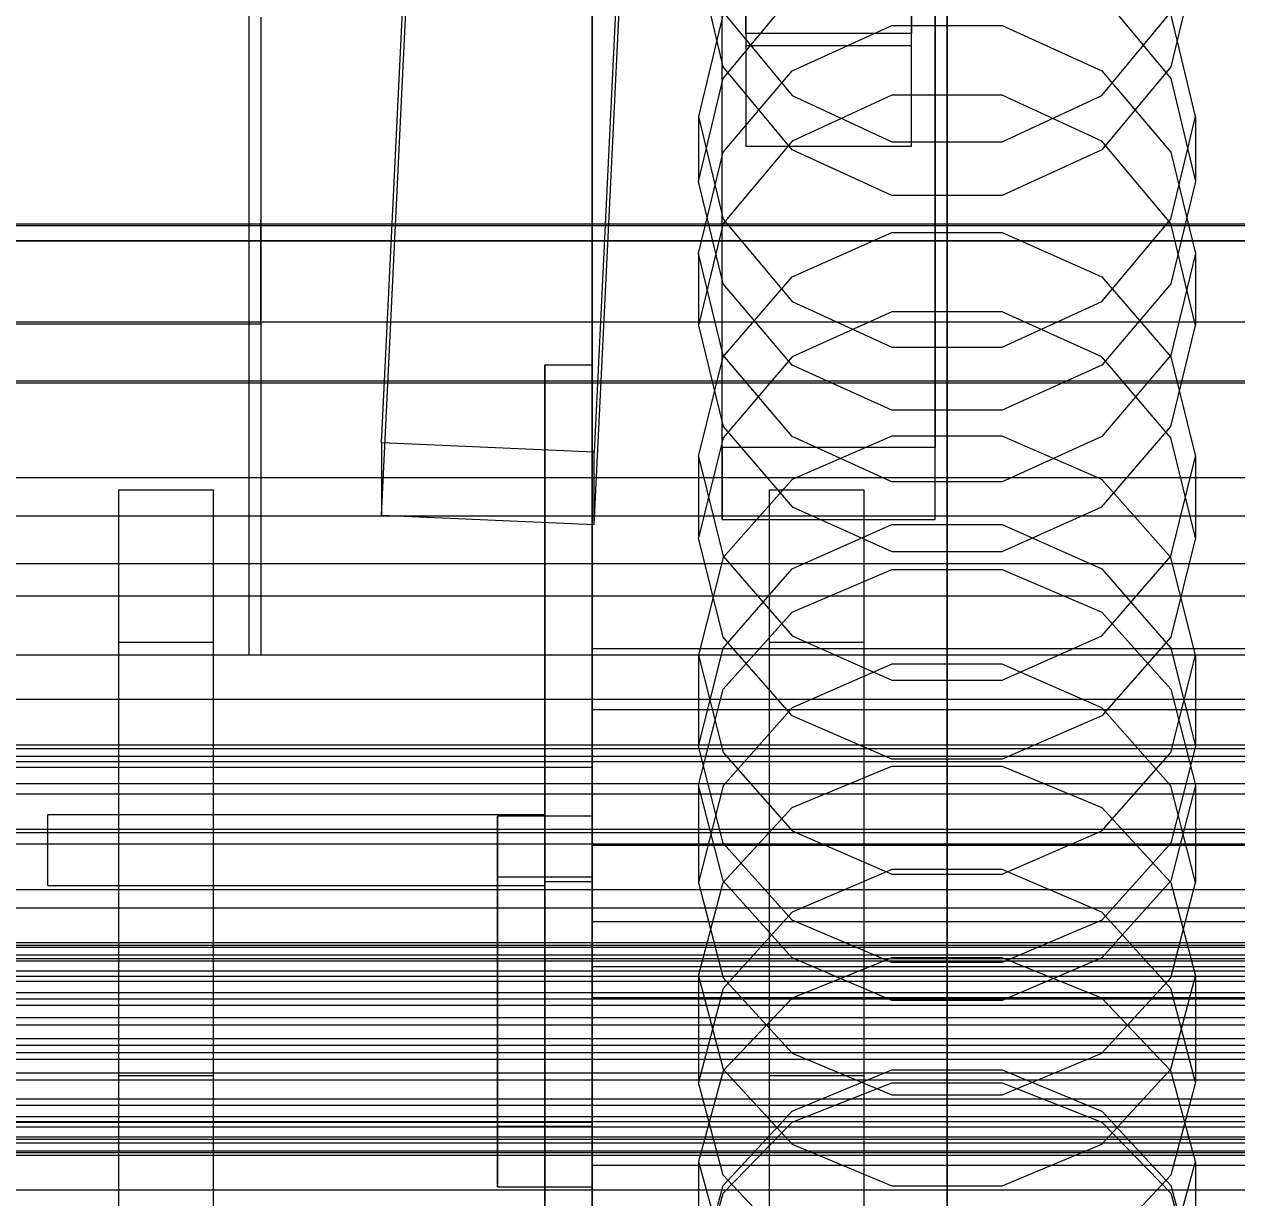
# Model space of a CAD drawing. Header units: millimetres. Extents: x -1970 to 34302, y -65268 to 6837.
# Drawn here: x -208 to -105.5, y -34480.9 to -34381.7 of the extents above; entities that cross this region are included whole.
import ezdxf

# ---------------------------------------------------------------- set-up
doc = ezdxf.new("R2010")
doc.units = ezdxf.units.MM
for name, color, linetype, lineweight in [('COTAS_O', 1, 'Continuous', 0), ('frontal_briquetadora', 7, 'Continuous', 0), ('frontal_C01', 7, 'Continuous', 0), ('frontal_C02', 7, 'Continuous', 0), ('frontal_mezcladora', 7, 'Continuous', 0), ('frontal_tolva', 7, 'Continuous', 0), ('frontal_tolva-C01', 7, 'Continuous', 0)]:
    doc.layers.add(name, color=color, linetype=linetype, lineweight=lineweight)
doc.dimstyles.new('R19_100', dxfattribs={"dimtxt": 250, "dimasz": 150, "dimexe": 150, "dimexo": 80, "dimgap": 100, "dimtad": 1, "dimtih": 1, "dimtoh": 1, "dimdsep": 46, "dimcen": 0.09, "dimadec": 0, "dimazin": 0, "dimtfac": 1, "dimtdec": 4, "dimtofl": 0, "dimtmove": 0, "dimatfit": 3, "dimfxl": 1, "dimtolj": 1, "dimtzin": 0, "dimarcsym": 0})

# ---------------------------------------------------------------- blocks, each defined once
blk = doc.blocks.new('*D35')
at = {"layer": 'COTAS_O', "color": 0, "lineweight": -2, "transparency": 16777216}
for p, q in [((-1725, -34320), (-1725, -33550)), ((1725, -34320), (1725, -33550)), ((-1575, -33700), (1575, -33700))]:
    blk.add_line(p, q, dxfattribs=at)
at = {"layer": 'COTAS_O', "color": 0, "transparency": 16777216}
for points in [[(-1575, -33675), (-1575, -33725), (-1725, -33700)], [(1575, -33675), (1575, -33725), (1725, -33700)]]:
    blk.add_solid(points, dxfattribs=at)
at = {"layer": 'Defpoints', "color": 0, "transparency": 16777216}
for p in [(1725, -33700), (-1725, -34400), (1725, -34400)]:
    blk.add_point(p, dxfattribs=at)
blk = doc.blocks.new('*D38')
at = {"layer": 'COTAS_O', "color": 0, "lineweight": -2, "transparency": 16777216}
for p, q in [((-570, -33700), (200, -33700)), ((50, -34750), (50, -33850)), ((-570, -34900), (200, -34900))]:
    blk.add_line(p, q, dxfattribs=at)
at = {"layer": 'COTAS_O', "color": 0, "transparency": 16777216}
for points in [[(25, -33850), (75, -33850), (50, -33700)], [(25, -34750), (75, -34750), (50, -34900)]]:
    blk.add_solid(points, dxfattribs=at)
at = {"layer": 'Defpoints', "color": 0, "transparency": 16777216}
for p in [(-650, -33700), (50, -33700), (-650, -34900)]:
    blk.add_point(p, dxfattribs=at)
blk = doc.blocks.new('*D39')
at = {"layer": 'COTAS_O', "color": 0, "lineweight": -2, "transparency": 16777216}
for p, q in [((-650, -34820), (-650, -34050)), ((650, -34820), (650, -34050)), ((-500, -34200), (500, -34200))]:
    blk.add_line(p, q, dxfattribs=at)
at = {"layer": 'COTAS_O', "color": 0, "transparency": 16777216}
for points in [[(-500, -34175), (-500, -34225), (-650, -34200)], [(500, -34175), (500, -34225), (650, -34200)]]:
    blk.add_solid(points, dxfattribs=at)
at = {"layer": 'Defpoints', "color": 0, "transparency": 16777216}
for p in [(650, -34200), (-650, -34900), (650, -34900)]:
    blk.add_point(p, dxfattribs=at)

msp = doc.modelspace()

# ---------------------------------------------------------------- linework, layer by layer
at = {"layer": 'frontal_briquetadora'}
for p, q in [((-160, -34383.153), (-160, -34372.127)), ((-160, -34383.24), (-160, -34372.205)), ((-160, -34372.717), (-160, -34391.832)), ((-160, -34373.318), (-160, -34392.425)), ((-160, -34393.018), (-160, -34373.92)), ((-160, -34375.844), (-160, -34386.064)), ((-160, -34375.925), (-160, -34386.153)), ((-148.92, -34385.296), (-151, -34376.522)), ((-109, -34376.522), (-111.08, -34385.296)), ((-160, -34379.318), (-160, -34388.707)), ((-160, -34379.401), (-160, -34388.798)), ((-148.92, -34386.283), (-143.094, -34379.254)), ((-116.906, -34379.254), (-111.08, -34386.283)), ((-188, -34381.1), (-188, -34394.762)), ((-148.92, -34380.809), (-151, -34389.484)), ((-148.92, -34380.664), (-143.093, -34387.722)), ((-116.907, -34387.722), (-111.08, -34380.664)), ((-109, -34389.484), (-111.08, -34380.809)), ((-143.093, -34385.622), (-134.673, -34381.804)), ((-134.673, -34381.804), (-125.327, -34381.804)), ((-125.327, -34381.804), (-116.907, -34385.622)), ((-160, -34391.516), (-160, -34383.153)), ((-160, -34391.61), (-160, -34383.24)), ((-143.094, -34392.292), (-148.92, -34385.296)), ((-148.92, -34392.502), (-143.093, -34385.622)), ((-116.907, -34385.622), (-111.08, -34392.502)), ((-111.08, -34385.296), (-116.906, -34392.292)), ((-160, -34386.064), (-160, -34393.549)), ((-160, -34386.153), (-160, -34393.644)), ((-151, -34394.99), (-148.92, -34386.283)), ((-111.08, -34386.283), (-109, -34394.99)), ((-134.674, -34387.688), (-143.094, -34391.571)), ((-125.326, -34387.688), (-134.674, -34387.688)), ((-116.906, -34391.571), (-125.326, -34387.688)), ((-160, -34388.707), (-160, -34395.296)), ((-143.093, -34387.722), (-134.673, -34391.639)), ((-125.327, -34391.639), (-116.907, -34387.722)), ((-160, -34388.798), (-160, -34395.393)), ((-151, -34389.484), (-151, -34394.99)), ((-151, -34389.484), (-148.92, -34398.159)), ((-111.08, -34398.159), (-109, -34389.484)), ((-109, -34389.484), (-109, -34394.99)), ((-160, -34397.01), (-160, -34391.516)), ((-160, -34397.108), (-160, -34391.61)), ((-143.094, -34391.571), (-148.92, -34398.53)), ((-134.673, -34391.639), (-125.327, -34391.639)), ((-111.08, -34398.53), (-116.906, -34391.571)), ((-160, -34391.832), (-160, -34410.648)), ((-160, -34392.425), (-160, -34411.23)), ((-151, -34401.081), (-148.92, -34392.502)), ((-134.674, -34396.159), (-143.094, -34392.292)), ((-116.906, -34392.292), (-125.326, -34396.159)), ((-111.08, -34392.502), (-109, -34401.081)), ((-160, -34411.813), (-160, -34393.018)), ((-160, -34393.549), (-160, -34398.115)), ((-160, -34393.644), (-160, -34398.214)), ((-188, -34394.762), (-188, -34406.677)), ((-160, -34395.296), (-160, -34398.924)), ((-160, -34395.393), (-160, -34399.023)), ((-148.92, -34403.634), (-151, -34394.99)), ((-109, -34394.99), (-111.08, -34403.634)), ((-125.326, -34396.159), (-134.674, -34396.159)), ((-160, -34399.5), (-160, -34397.01)), ((-160, -34399.6), (-160, -34397.108)), ((-188, -34399.964), (-188, -34398.226)), ((-160, -34398.115), (-160, -34399.65)), ((-160, -34398.214), (-160, -34399.75)), ((-160, -34398.924), (-160, -34399.5)), ((-148.92, -34398.53), (-151, -34407.145)), ((-148.92, -34398.159), (-143.093, -34405.116)), ((-116.907, -34405.116), (-111.08, -34398.159)), ((-109, -34407.145), (-111.08, -34398.53)), ((-188, -34403.095), (-188, -34399.964)), ((-160, -34399.023), (-160, -34399.6)), ((-143.093, -34403.051), (-134.673, -34399.304)), ((-134.673, -34399.304), (-125.327, -34399.304)), ((-125.327, -34399.304), (-116.907, -34403.051)), ((-151, -34401.081), (-151, -34407.145)), ((-148.92, -34409.66), (-151, -34401.081)), ((-109, -34401.081), (-111.08, -34409.66)), ((-109, -34401.081), (-109, -34407.145)), ((-148.92, -34409.801), (-143.093, -34403.051)), ((-116.907, -34403.051), (-111.08, -34409.801)), ((-188, -34407), (-188, -34403.095)), ((-143.094, -34410.517), (-148.92, -34403.634)), ((-111.08, -34403.634), (-116.906, -34410.517)), ((-143.093, -34405.116), (-134.673, -34408.976)), ((-125.327, -34408.976), (-116.907, -34405.116)), ((-134.674, -34405.988), (-143.094, -34409.807)), ((-125.326, -34405.988), (-134.674, -34405.988)), ((-116.906, -34409.807), (-125.326, -34405.988)), ((-430, -34407), (-188, -34407)), ((-188, -34406.677), (-188, -34416.673)), ((-188, -34407), (-188, -34410.905)), ((-151, -34407.145), (-148.92, -34415.689)), ((-111.08, -34415.689), (-109, -34407.145)), ((-134.673, -34408.976), (-125.327, -34408.976)), ((-151, -34418.219), (-148.92, -34409.801)), ((-143.093, -34416.54), (-148.92, -34409.66)), ((-143.094, -34409.807), (-148.92, -34416.648)), ((-111.08, -34409.66), (-116.907, -34416.54)), ((-111.08, -34416.648), (-116.906, -34409.807)), ((-111.08, -34409.801), (-109, -34418.219)), ((-188, -34410.905), (-188, -34414.036)), ((-164, -34410.477), (-164, -34454.149)), ((-164, -34448.619), (-164, -34410.477)), ((-164, -34410.477), (-160, -34410.477)), ((-160, -34454.149), (-160, -34410.477)), ((-160, -34410.477), (-160, -34448.619)), ((-160, -34410.648), (-160, -34429.115)), ((-160, -34411.23), (-160, -34429.686)), ((-134.674, -34414.319), (-143.094, -34410.517)), ((-116.906, -34410.517), (-125.326, -34414.319)), ((-160, -34430.257), (-160, -34411.813)), ((-188, -34414.036), (-188, -34415.774)), ((-125.326, -34414.319), (-134.674, -34414.319)), ((-148.92, -34415.689), (-143.094, -34422.488)), ((-116.906, -34422.488), (-111.08, -34415.689)), ((-188, -34416.673), (-188, -34424.603)), ((-148.92, -34416.648), (-151, -34425.108)), ((-134.673, -34416.505), (-143.093, -34420.17)), ((-134.673, -34420.358), (-143.093, -34416.54)), ((-125.327, -34416.505), (-134.673, -34416.505)), ((-116.907, -34420.17), (-125.327, -34416.505)), ((-116.907, -34416.54), (-125.327, -34420.358)), ((-109, -34425.108), (-111.08, -34416.648)), ((-151, -34418.219), (-151, -34425.108)), ((-151, -34418.219), (-148.92, -34426.637)), ((-111.08, -34426.637), (-109, -34418.219)), ((-109, -34418.219), (-109, -34425.108)), ((-143.093, -34420.17), (-148.92, -34426.776)), ((-125.327, -34420.358), (-134.673, -34420.358)), ((-111.08, -34426.776), (-116.907, -34420.17)), ((-143.094, -34422.488), (-134.674, -34426.241)), ((-125.326, -34426.241), (-116.906, -34422.488)), ((-188, -34424.603), (-188, -34430.351)), ((-143.094, -34427.72), (-134.674, -34423.972)), ((-134.674, -34423.972), (-125.326, -34423.972)), ((-125.326, -34423.972), (-116.906, -34427.72)), ((-148.92, -34433.486), (-151, -34425.108)), ((-109, -34425.108), (-111.08, -34433.486)), ((-148.92, -34426.637), (-143.093, -34433.388)), ((-134.674, -34426.241), (-125.326, -34426.241)), ((-116.907, -34433.388), (-111.08, -34426.637)), ((-148.92, -34426.776), (-151, -34435.012)), ((-109, -34435.012), (-111.08, -34426.776)), ((-148.92, -34434.426), (-143.094, -34427.72)), ((-143.093, -34431.392), (-134.673, -34427.785)), ((-134.673, -34427.785), (-125.327, -34427.785)), ((-125.327, -34427.785), (-116.907, -34431.392)), ((-116.906, -34427.72), (-111.08, -34434.426)), ((-160, -34429.115), (-160, -34447.187)), ((-160, -34429.686), (-160, -34447.745)), ((-188, -34430.351), (-188, -34433.833)), ((-160, -34448.302), (-160, -34430.257)), ((-148.92, -34437.891), (-143.093, -34431.392)), ((-116.907, -34431.392), (-111.08, -34437.891)), ((-188, -34433.833), (-188, -34435)), ((-143.094, -34440.145), (-148.92, -34433.486)), ((-143.093, -34433.388), (-134.673, -34437.134)), ((-125.327, -34437.134), (-116.907, -34433.388)), ((-111.08, -34433.486), (-116.906, -34440.145)), ((-160, -34434.477), (-160, -34478.149)), ((200, -34434.477), (-160, -34434.477)), ((-160, -34434.477), (-160, -34439.62)), ((-151, -34442.708), (-148.92, -34434.426)), ((-111.08, -34434.426), (-109, -34442.708)), ((-151, -34435.012), (-151, -34442.708)), ((-151, -34435.012), (-148.92, -34443.249)), ((-134.674, -34435.765), (-143.094, -34439.459)), ((-125.326, -34435.765), (-134.674, -34435.765)), ((-116.906, -34439.459), (-125.326, -34435.765)), ((-111.08, -34443.249), (-109, -34435.012)), ((-109, -34435.012), (-109, -34442.708)), ((-151, -34445.996), (-148.92, -34437.891)), ((-134.673, -34437.134), (-125.327, -34437.134)), ((-111.08, -34437.891), (-109, -34445.996)), ((-160, -34441.272), (-160, -34438.696)), ((-160, -34438.696), (-160, -34442.962)), ((-160, -34483.291), (-160, -34439.62)), ((-160, -34439.62), (200, -34439.62)), ((-143.094, -34439.459), (-148.92, -34446.067)), ((-111.08, -34446.067), (-116.906, -34439.459)), ((-134.674, -34443.818), (-143.094, -34440.145)), ((-116.906, -34440.145), (-125.326, -34443.818)), ((-160, -34450.299), (-160, -34441.272)), ((-160, -34442.962), (-160, -34453.421)), ((-148.92, -34450.901), (-151, -34442.708)), ((-109, -34442.708), (-111.08, -34450.901)), ((-148.92, -34443.249), (-143.093, -34449.855)), ((-125.326, -34443.818), (-134.674, -34443.818)), ((-116.907, -34449.855), (-111.08, -34443.249)), ((-210, -34444.477), (-160, -34444.477)), ((-164, -34444.477), (-160, -34444.477)), ((-164, -34474.477), (-164, -34444.477)), ((-160, -34474.477), (-160, -34444.477)), ((-160, -34448.416), (-160, -34444.991)), ((-143.093, -34447.906), (-134.673, -34444.394)), ((-134.673, -34444.394), (-125.327, -34444.394)), ((-125.327, -34444.394), (-116.907, -34447.906)), ((-151, -34445.996), (-151, -34454.221)), ((-148.92, -34454.101), (-151, -34445.996)), ((-148.92, -34446.067), (-151, -34454.221)), ((-109, -34445.996), (-111.08, -34454.101)), ((-109, -34454.221), (-111.08, -34446.067)), ((-109, -34445.996), (-109, -34454.221)), ((-160, -34447.187), (-160, -34464.816)), ((-160, -34447.745), (-160, -34465.36)), ((-148.92, -34454.234), (-143.093, -34447.906)), ((-116.907, -34447.906), (-111.08, -34454.234)), ((-206, -34448.477), (-164, -34448.477)), ((-206, -34454.477), (-206, -34448.477)), ((-168, -34474.822), (-168, -34448.619)), ((-168, -34448.619), (-168, -34453.761)), ((-160, -34448.619), (-168, -34448.619)), ((-164, -34454.477), (-164, -34448.477)), ((-164, -34492.29), (-164, -34448.619)), ((-160, -34448.619), (-164, -34448.619)), ((-160, -34465.903), (-160, -34448.302)), ((-160, -34458.171), (-160, -34448.416)), ((-160, -34448.619), (-160, -34492.29)), ((-160, -34448.619), (-160, -34474.822)), ((-160, -34453.761), (-160, -34448.619)), ((-143.093, -34449.855), (-134.673, -34453.52)), ((-125.327, -34453.52), (-116.907, -34449.855)), ((-160, -34464.401), (-160, -34450.299)), ((-160, -34453.453), (-160, -34450.877)), ((-160, -34450.877), (-160, -34455.143)), ((-160, -34451.11), (-160, -34483.291)), ((200, -34451.11), (-160, -34451.11)), ((-160, -34451.11), (-160, -34457.538)), ((-143.094, -34457.404), (-148.92, -34450.901)), ((-111.08, -34450.901), (-116.906, -34457.404)), ((-134.674, -34453.127), (-143.094, -34456.734)), ((-125.326, -34453.127), (-134.674, -34453.127)), ((-116.906, -34456.734), (-125.326, -34453.127)), ((-168, -34453.761), (-168, -34479.964)), ((-168, -34453.761), (-160, -34453.761)), ((-164, -34454.149), (-164, -34698)), ((-164, -34492.29), (-164, -34454.149)), ((-164, -34454.149), (-160, -34454.149)), ((-160, -34453.421), (-160, -34468.481)), ((-160, -34462.48), (-160, -34453.453)), ((-160, -34479.964), (-160, -34453.761)), ((-160, -34698), (-160, -34454.149)), ((-160, -34454.149), (-160, -34492.29)), ((-151, -34454.221), (-148.92, -34462.278)), ((-151, -34462.125), (-148.92, -34454.234)), ((-143.093, -34460.601), (-148.92, -34454.101)), ((-134.673, -34453.52), (-125.327, -34453.52)), ((-111.08, -34454.101), (-116.907, -34460.601)), ((-111.08, -34462.278), (-109, -34454.221)), ((-111.08, -34454.234), (-109, -34462.125)), ((-206, -34454.477), (-164, -34454.477)), ((-160, -34455.143), (-160, -34465.602)), ((-143.094, -34456.734), (-148.92, -34463.181)), ((-134.674, -34460.988), (-143.094, -34457.404)), ((-116.906, -34457.404), (-125.326, -34460.988)), ((-111.08, -34463.18), (-116.906, -34456.734)), ((-160, -34489.719), (-160, -34457.538)), ((-160, -34457.538), (200, -34457.538)), ((-160, -34472.77), (-160, -34458.171)), ((-160, -34461.368), (-160, -34489.719)), ((200, -34461.368), (-160, -34461.368)), ((-160, -34461.368), (-160, -34463.94)), ((-134.673, -34460.596), (-143.093, -34464.004)), ((-134.673, -34464.208), (-143.093, -34460.601)), ((-125.326, -34460.988), (-134.674, -34460.988)), ((-125.327, -34460.596), (-134.673, -34460.596)), ((-116.907, -34464.004), (-125.327, -34460.596)), ((-116.907, -34460.601), (-125.327, -34464.208)), ((-160, -34476.582), (-160, -34462.48)), ((-151, -34462.125), (-151, -34471.125)), ((-151, -34462.125), (-148.92, -34470.016)), ((-148.92, -34462.278), (-143.094, -34468.668)), ((-116.906, -34468.668), (-111.08, -34462.278)), ((-111.08, -34470.016), (-109, -34462.125)), ((-109, -34462.125), (-109, -34471.125)), ((-148.92, -34463.181), (-151, -34471.125)), ((-109, -34471.125), (-111.08, -34463.18)), ((-160, -34492.29), (-160, -34463.94)), ((-160, -34463.94), (200, -34463.94)), ((-160, -34481.433), (-160, -34464.401)), ((-143.093, -34464.004), (-148.92, -34470.145)), ((-125.327, -34464.208), (-134.673, -34464.208)), ((-111.08, -34470.145), (-116.907, -34464.004)), ((-160, -34464.816), (-160, -34481.959)), ((-160, -34465.36), (-160, -34482.486)), ((-160, -34465.602), (-160, -34480.662)), ((-160, -34483.013), (-160, -34465.903)), ((-160, -34468.481), (-160, -34485.849)), ((-143.094, -34468.668), (-134.674, -34472.188)), ((-125.326, -34472.188), (-116.906, -34468.668)), ((-148.92, -34470.145), (-151, -34477.803)), ((-148.92, -34470.016), (-143.093, -34476.344)), ((-143.094, -34473.572), (-134.674, -34470.06)), ((-134.674, -34470.06), (-125.326, -34470.06)), ((-125.326, -34470.06), (-116.906, -34473.572)), ((-116.907, -34476.344), (-111.08, -34470.016)), ((-109, -34477.803), (-111.08, -34470.145)), ((-148.92, -34478.964), (-151, -34471.125)), ((-143.093, -34474.485), (-134.673, -34471.151)), ((-134.673, -34471.151), (-125.327, -34471.151)), ((-125.327, -34471.151), (-116.907, -34474.485)), ((-109, -34471.125), (-111.08, -34478.964)), ((-160, -34489.991), (-160, -34472.77)), ((-134.674, -34472.188), (-125.326, -34472.188)), ((-148.92, -34479.841), (-143.094, -34473.572)), ((-116.906, -34473.572), (-111.08, -34479.841)), ((-210, -34474.477), (-160, -34474.477)), ((-168, -34479.964), (-168, -34474.822)), ((-168, -34474.822), (-160, -34474.822)), ((-164, -34474.477), (-160, -34474.477)), ((-160, -34474.822), (-160, -34479.964)), ((-148.92, -34480.494), (-143.093, -34474.485)), ((-116.907, -34474.485), (-111.08, -34480.494)), ((-160, -34493.614), (-160, -34476.582)), ((-143.093, -34476.344), (-134.673, -34479.856)), ((-125.327, -34479.856), (-116.907, -34476.344)), ((-151, -34477.803), (-151, -34487.557)), ((-151, -34477.803), (-148.92, -34485.461)), ((-111.08, -34485.461), (-109, -34477.803)), ((-109, -34477.803), (-109, -34487.557)), ((-160, -34478.149), (-160, -34722)), ((200, -34478.149), (-160, -34478.149)), ((-160, -34478.149), (-160, -34483.291)), ((-151, -34487.557), (-148.92, -34479.841)), ((-143.094, -34485.172), (-148.92, -34478.964)), ((-134.673, -34479.856), (-125.327, -34479.856)), ((-111.08, -34478.964), (-116.906, -34485.172)), ((-111.08, -34479.841), (-109, -34487.557)), ((-168, -34479.964), (-160, -34479.964)), ((-160, -34480.662), (-160, -34498.03)), ((-151, -34487.986), (-148.92, -34480.494)), ((-111.08, -34480.494), (-109, -34487.986))]:
    msp.add_line(p, q, dxfattribs=at)
at = {"layer": 'frontal_C01'}
for p, q in [((-130, -34620.053), (-130, -34323.357)), ((-130, -34329.075), (-130, -34625.771)), ((-147, -34337.753), (-147, -34383.476)), ((-133, -34383.476), (-133, -34337.753)), ((-177.811, -34417.082), (-174.943, -34357.94)), ((-156.962, -34358.732), (-159.83, -34417.873)), ((-177.811, -34423.171), (-174.943, -34364.029)), ((-159.83, -34423.962), (-156.962, -34364.82)), ((-147, -34382.484), (-147, -34367.874)), ((-133, -34367.874), (-133, -34382.484)), ((-149, -34417.476), (-149, -34372.135)), ((-131, -34372.135), (-131, -34417.476)), ((-147, -34377.399), (-147, -34392.009)), ((-133, -34392.009), (-133, -34377.399)), ((-149, -34423.564), (-149, -34378.222)), ((-131, -34423.564), (-131, -34378.222)), ((-147, -34380.432), (-147, -34383.476)), ((-133, -34383.476), (-133, -34380.432)), ((-133, -34382.484), (-147, -34382.484)), ((-147, -34382.484), (-147, -34392.009)), ((-133, -34392.009), (-133, -34382.484)), ((-147, -34383.476), (-133, -34383.476)), ((-147, -34392.009), (-133, -34392.009)), ((-425, -34411.836), (425, -34411.836)), ((-159.83, -34417.873), (-177.811, -34417.082)), ((-177.811, -34417.082), (-177.811, -34423.171)), ((-159.83, -34423.962), (-159.83, -34417.873)), ((-131, -34417.476), (-149, -34417.476)), ((-149, -34417.476), (-149, -34423.564)), ((-131, -34423.564), (-131, -34417.476)), ((425, -34423.267), (-425, -34423.267)), ((-177.811, -34423.171), (-159.83, -34423.962)), ((-149, -34423.564), (-131, -34423.564)), ((425, -34427.299), (-425, -34427.299)), ((-425, -34438.729), (425, -34438.729))]:
    msp.add_line(p, q, dxfattribs=at)
at = {"layer": 'frontal_C02'}
for p, q in [((-130, -34537.975), (-130, -34253.153)), ((-130, -34258.894), (-130, -34543.716)), ((-311.15, -34442.907), (311.15, -34442.907)), ((-311.15, -34443.543), (311.15, -34443.543)), ((-311.15, -34444), (311.15, -34444)), ((-311.15, -34445.866), (311.15, -34445.866)), ((-311.15, -34446.749), (311.15, -34446.749)), ((-311.15, -34449.717), (311.15, -34449.717)), ((-311.15, -34450.966), (311.15, -34450.966)), ((-311.15, -34454.834), (311.15, -34454.834)), ((-311.15, -34456.364), (311.15, -34456.364)), ((-440, -34459.297), (440, -34459.297)), ((-440, -34459.522), (440, -34459.522)), ((-440, -34459.684), (440, -34459.684)), ((-440, -34460.345), (440, -34460.345)), ((-440, -34460.658), (440, -34460.658)), ((311.15, -34460.868), (-311.15, -34460.868)), ((-440, -34461.71), (440, -34461.71)), ((-440, -34462.153), (440, -34462.153)), ((-440, -34463.523), (440, -34463.523)), ((-311.15, -34462.575), (311.15, -34462.575)), ((-440, -34464.065), (440, -34464.065)), ((440, -34465.661), (-440, -34465.661)), ((-440, -34466.266), (440, -34466.266)), ((-311.15, -34467.408), (311.15, -34467.408)), ((-440, -34467.978), (440, -34467.978)), ((-440, -34468.604), (440, -34468.604)), ((-311.15, -34469.175), (311.15, -34469.175)), ((-440, -34470.317), (440, -34470.317)), ((-440, -34470.922), (440, -34470.922)), ((-440, -34472.517), (440, -34472.517)), ((-440, -34473.06), (440, -34473.06)), ((-440, -34474.43), (440, -34474.43)), ((-311.15, -34474.008), (311.15, -34474.008)), ((-440, -34474.873), (440, -34474.873)), ((-311.15, -34475.715), (311.15, -34475.715)), ((-440, -34475.924), (440, -34475.924)), ((-440, -34476.237), (440, -34476.237)), ((-440, -34476.898), (440, -34476.898)), ((-440, -34477.06), (440, -34477.06)), ((-440, -34477.286), (440, -34477.286)), ((-311.15, -34480.218), (311.15, -34480.218))]:
    msp.add_line(p, q, dxfattribs=at)
at = {"layer": 'frontal_mezcladora'}
for p, q in [((-189, -34435), (-189, -34375)), ((-200, -34433.911), (-200, -34421.05)), ((-200, -34421.05), (-192, -34421.05)), ((-192, -34433.911), (-192, -34421.05)), ((-145, -34433.911), (-145, -34421.05)), ((-145, -34421.05), (-137, -34421.05)), ((-137, -34433.911), (-137, -34421.05)), ((-200, -34470.534), (-200, -34433.911)), ((-200, -34433.911), (-192, -34433.911)), ((-192, -34470.534), (-192, -34433.911)), ((-145, -34470.534), (-145, -34433.911)), ((-145, -34433.911), (-137, -34433.911)), ((-137, -34470.534), (-137, -34433.911)), ((-420, -34435), (240, -34435)), ((-189, -34435), (9, -34435)), ((-420, -34442.586), (240, -34442.586)), ((-280, -34450), (280, -34450)), ((-240, -34450), (-160, -34450)), ((-160, -34535), (-160, -34450)), ((-420, -34464.602), (240, -34464.602)), ((-200, -34525.346), (-200, -34470.534)), ((-200, -34470.534), (-192, -34470.534)), ((-192, -34525.346), (-192, -34470.534)), ((-145, -34525.346), (-145, -34470.534)), ((-145, -34470.534), (-137, -34470.534)), ((-137, -34525.346), (-137, -34470.534))]:
    msp.add_line(p, q, dxfattribs=at)
at = {"layer": 'frontal_tolva'}
for p, q in [((-670, -34400), (670, -34400)), ((600, -34400), (-600, -34400)), ((-600, -34406.849), (600, -34406.849)), ((-670, -34412), (670, -34412)), ((-660, -34420), (660, -34420)), ((-660, -34430), (660, -34430))]:
    msp.add_line(p, q, dxfattribs=at)
at = {"layer": 'frontal_tolva-C01'}
for p, q in [((-600, -34398.55), (600, -34398.55)), ((600, -34398.74), (-600, -34398.74)), ((600, -34400), (-600, -34400))]:
    msp.add_line(p, q, dxfattribs=at)

# ---------------------------------------------------------------- dimensions: what is measured, and where the dimension line sits
at = {"layer": 'COTAS_O'}
for p1, p2, distance, picture, middle in [((-1725, -34400), (1725, -34400), 700, '*D35', (0, -33700)), ((-650, -34900), (-650, -33700), -700, '*D38', (50, -34300)), ((-650, -34900), (650, -34900), 700, '*D39', (0, -34200))]:
    dim = msp.add_aligned_dim(p1=p1, p2=p2, distance=distance, text='<> O', dimstyle='R19_100', dxfattribs=at)
    dim.commit()
    dim.dimension.update_dxf_attribs({"geometry": picture, "text_midpoint": middle})

doc.saveas('drawing.dxf')
